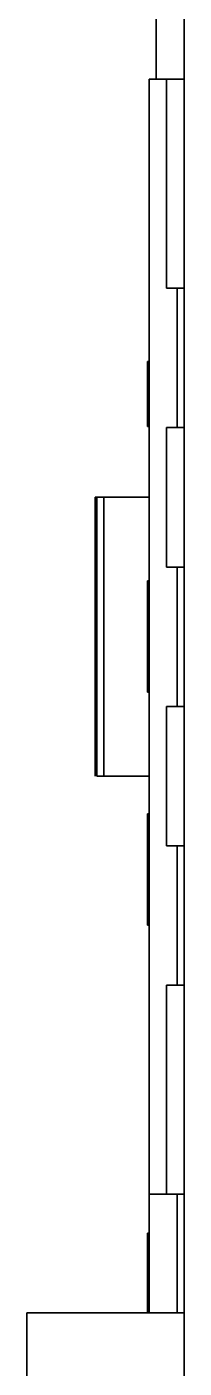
# Model space of a CAD drawing. Extents: x 146 to 1134, y 78 to 926.
# Drawn here: x 287.854 to 288.304, y 355.608 to 359.457 of the extents above; entities that cross this region are included whole.
import ezdxf

# ---------------------------------------------------------------- set-up
doc = ezdxf.new("R2010")
doc.units = 0

msp = doc.modelspace()

# ---------------------------------------------------------------- linework, layer by layer
at = {"color": 7, "lineweight": 35}
msp.add_line((288.3042, 350.7385), (288.3042, 377.7072), dxfattribs=at)
at = {"color": 7, "lineweight": 35, "ltscale": 0.011675}
for p, q in [((288.2242, 359.7742), (288.2242, 359.3072)), ((288.2242, 359.3072), (288.2242, 359.7742))]:
    msp.add_line(p, q, dxfattribs=at)
at = {"color": 7, "lineweight": 35, "ltscale": 0.08}
for p, q in [((288.2042, 356.1072), (288.2042, 359.3072)), ((288.2042, 359.3072), (288.2042, 356.1072))]:
    msp.add_line(p, q, dxfattribs=at)
at = {"color": 7, "lineweight": 35, "ltscale": 0.002}
for p, q in [((288.2842, 359.3072), (288.2042, 359.3072)), ((288.2842, 359.3072), (288.2042, 359.3072)), ((288.2042, 359.3072), (288.2842, 359.3072))]:
    msp.add_line(p, q, dxfattribs=at)
at = {"color": 7, "lineweight": 35, "ltscale": 0.020254}
msp.add_line((288.2042, 358.497), (288.2042, 359.3072), dxfattribs=at)
at = {"color": 7, "lineweight": 35, "ltscale": 0.015001}
for p, q in [((288.2542, 359.3072), (288.2542, 358.7072)), ((288.2542, 359.3072), (288.2542, 358.7072)), ((288.3042, 359.3072), (288.3042, 358.7072))]:
    msp.add_line(p, q, dxfattribs=at)
at = {"color": 7, "lineweight": 35, "ltscale": 0.000366211}
for p, q in [((288.2689, 359.3072), (288.2542, 359.3072)), ((288.2542, 358.7072), (288.2689, 358.7072)), ((288.2689, 358.3072), (288.2542, 358.3072)), ((288.2542, 357.9072), (288.2689, 357.9072)), ((288.2689, 357.5072), (288.2542, 357.5072)), ((288.2542, 357.1072), (288.2689, 357.1072)), ((288.2689, 356.7072), (288.2542, 356.7072)), ((288.2689, 356.1072), (288.2542, 356.1072))]:
    msp.add_line(p, q, dxfattribs=at)
at = {"color": 7, "lineweight": 35, "ltscale": 0.00125}
for p, q in [((288.2542, 359.3072), (288.3042, 359.3072)), ((288.3042, 359.3072), (288.2542, 359.3072)), ((288.3042, 359.3072), (288.2542, 359.3072)), ((288.2542, 359.3072), (288.3042, 359.3072)), ((288.2542, 358.7072), (288.3042, 358.7072)), ((288.3042, 358.3072), (288.2542, 358.3072)), ((288.2542, 357.9072), (288.3042, 357.9072)), ((288.3042, 357.5072), (288.2542, 357.5072)), ((288.2542, 357.1072), (288.3042, 357.1072)), ((288.3042, 356.7072), (288.2542, 356.7072)), ((288.2042, 356.1072), (288.2542, 356.1072)), ((288.2042, 356.1072), (288.2542, 356.1072)), ((288.2542, 356.1072), (288.3042, 356.1072)), ((288.3042, 355.7672), (288.2542, 355.7672))]:
    msp.add_line(p, q, dxfattribs=at)
at = {"color": 7, "lineweight": 35, "ltscale": 0.005}
for p, q in [((288.2542, 359.3072), (288.2542, 359.1072)), ((288.3042, 359.0072), (288.3042, 358.8072)), ((288.3042, 358.8072), (288.3042, 359.0072)), ((288.3042, 358.5072), (288.3042, 358.7072)), ((288.3042, 358.3072), (288.3042, 358.5072)), ((288.3042, 358.2072), (288.3042, 358.0072)), ((288.3042, 358.0072), (288.3042, 358.2072)), ((288.3042, 357.7072), (288.3042, 357.9072)), ((288.3042, 357.5072), (288.3042, 357.7072)), ((288.3042, 357.4072), (288.3042, 357.2072)), ((288.3042, 357.2072), (288.3042, 357.4072)), ((288.3042, 356.9072), (288.3042, 357.1072)), ((288.3042, 356.7072), (288.3042, 356.9072)), ((288.3042, 356.6072), (288.3042, 356.4072)), ((288.3042, 356.4072), (288.3042, 356.6072)), ((288.2542, 356.3072), (288.2542, 356.1072)), ((288.3042, 355.7672), (288.3042, 355.9672))]:
    msp.add_line(p, q, dxfattribs=at)
at = {"color": 7, "lineweight": 35, "ltscale": 0.000884247}
for p, q in [((288.3042, 359.3072), (288.2689, 359.3072)), ((288.2689, 358.7072), (288.3042, 358.7072)), ((288.3042, 358.3072), (288.2689, 358.3072)), ((288.2689, 357.9072), (288.3042, 357.9072)), ((288.3042, 357.5072), (288.2689, 357.5072)), ((288.2689, 357.1072), (288.3042, 357.1072)), ((288.3042, 356.7072), (288.2689, 356.7072)), ((288.3042, 356.1072), (288.2689, 356.1072))]:
    msp.add_line(p, q, dxfattribs=at)
at = {"color": 7, "lineweight": 35, "ltscale": 0.000500488}
for p, q in [((288.2842, 359.3072), (288.3042, 359.3072)), ((288.3042, 359.3072), (288.2842, 359.3072)), ((288.3042, 359.3072), (288.2842, 359.3072)), ((288.3042, 358.3072), (288.2842, 358.3072)), ((288.3042, 357.5072), (288.2842, 357.5072)), ((288.3042, 356.7072), (288.2842, 356.7072)), ((288.3042, 355.7672), (288.2842, 355.7672))]:
    msp.add_line(p, q, dxfattribs=at)
at = {"color": 7, "lineweight": 35, "ltscale": 0.0075}
for p, q in [((288.3042, 359.0072), (288.3042, 359.3072)), ((288.3042, 356.1072), (288.3042, 356.4072))]:
    msp.add_line(p, q, dxfattribs=at)
at = {"color": 7, "lineweight": 35, "ltscale": 0.010001}
for p, q in [((288.2542, 358.7072), (288.2542, 359.1072)), ((288.2542, 358.3072), (288.2542, 357.9072)), ((288.2542, 358.3072), (288.2542, 357.9072)), ((288.2542, 357.9072), (288.2542, 358.3072)), ((288.3042, 358.3072), (288.3042, 357.9072)), ((288.2842, 356.7072), (288.2842, 357.1072)), ((288.2842, 356.7072), (288.2842, 357.1072)), ((288.3042, 357.1072), (288.3042, 356.7072))]:
    msp.add_line(p, q, dxfattribs=at)
at = {"color": 7, "lineweight": 35, "ltscale": 0.002501}
for p, q in [((288.3042, 358.7072), (288.3042, 358.8072)), ((288.3042, 358.2072), (288.3042, 358.3072))]:
    msp.add_line(p, q, dxfattribs=at)
at = {"color": 7, "lineweight": 35, "ltscale": 0.009999}
for p, q in [((288.2842, 358.3072), (288.2842, 358.7072)), ((288.2842, 358.3072), (288.2842, 358.7072)), ((288.3042, 358.7072), (288.3042, 358.3072)), ((288.2542, 356.3072), (288.2542, 356.7072))]:
    msp.add_line(p, q, dxfattribs=at)
at = {"color": 7, "lineweight": 35, "ltscale": 0.000125122}
for p, q in [((288.2042, 358.497), (288.1992, 358.497)), ((288.1992, 358.497), (288.2042, 358.497)), ((288.1992, 358.497), (288.2042, 358.497)), ((288.2042, 358.3505), (288.1992, 358.3505)), ((288.1992, 358.3505), (288.2042, 358.3505)), ((288.2042, 358.31), (288.1992, 358.31)), ((288.1992, 358.31), (288.2042, 358.31)), ((288.2042, 358.31), (288.1992, 358.31)), ((288.1992, 357.8674), (288.2042, 357.8674)), ((288.2042, 357.8674), (288.1992, 357.8674)), ((288.2042, 357.8051), (288.1992, 357.8051)), ((288.2042, 357.7099), (288.1992, 357.7099)), ((288.2042, 357.7073), (288.1992, 357.7073)), ((288.1992, 357.7073), (288.2042, 357.7073)), ((288.2042, 357.7062), (288.1992, 357.7062)), ((288.2042, 357.6103), (288.1992, 357.6103)), ((288.2042, 357.5969), (288.1992, 357.5969)), ((288.1992, 357.5969), (288.2042, 357.5969)), ((288.2042, 357.5479), (288.1992, 357.5479)), ((288.1992, 357.5479), (288.2042, 357.5479)), ((288.2042, 357.1989), (288.1992, 357.1989)), ((288.1992, 357.1989), (288.2042, 357.1989)), ((288.1992, 357.1989), (288.2042, 357.1989)), ((288.2042, 357.1911), (288.1992, 357.1911)), ((288.1992, 357.1911), (288.2042, 357.1911)), ((288.2042, 357.1287), (288.1992, 357.1287)), ((288.2042, 357.1132), (288.1992, 357.1132)), ((288.2042, 357.0759), (288.1992, 357.0759)), ((288.2042, 357.0336), (288.1992, 357.0336)), ((288.2042, 357.0313), (288.1992, 357.0313)), ((288.1992, 357.0313), (288.2042, 357.0313)), ((288.2042, 356.9417), (288.1992, 356.9417)), ((288.2042, 356.8794), (288.1992, 356.8794)), ((288.1992, 356.8794), (288.2042, 356.8794)), ((288.2042, 356.8794), (288.1992, 356.8794)), ((288.2042, 356.8794), (288.1992, 356.8794)), ((288.2042, 355.996), (288.1992, 355.996)), ((288.1992, 355.996), (288.2042, 355.996)), ((288.1992, 355.996), (288.2042, 355.996)), ((288.2042, 355.9882), (288.1992, 355.9882)), ((288.1992, 355.9882), (288.2042, 355.9882)), ((288.2042, 355.9259), (288.1992, 355.9259)), ((288.2042, 355.9103), (288.1992, 355.9103)), ((288.2042, 355.873), (288.1992, 355.873)), ((288.2042, 355.8308), (288.1992, 355.8308)), ((288.2042, 355.8285), (288.1992, 355.8285)), ((288.1992, 355.8285), (288.2042, 355.8285))]:
    msp.add_line(p, q, dxfattribs=at)
at = {"color": 7, "lineweight": 35, "ltscale": 0.003664}
for p, q in [((288.1992, 358.497), (288.1992, 358.3505)), ((288.2042, 358.3505), (288.2042, 358.497))]:
    msp.add_line(p, q, dxfattribs=at)
at = {"color": 7, "lineweight": 35, "ltscale": 0.003117}
msp.add_line((288.1992, 358.3724), (288.1992, 358.497), dxfattribs=at)
at = {"color": 7, "lineweight": 35, "ltscale": 0.000696564}
msp.add_line((288.1992, 358.4692), (288.1992, 358.497), dxfattribs=at)
at = {"color": 7, "lineweight": 35, "ltscale": 0.001804}
msp.add_line((288.1992, 358.397), (288.1992, 358.4692), dxfattribs=at)
at = {"color": 7, "lineweight": 35, "ltscale": 0.000935364}
msp.add_line((288.1992, 358.3596), (288.1992, 358.397), dxfattribs=at)
at = {"color": 7, "lineweight": 35, "ltscale": 0.001559}
for p, q in [((288.1992, 358.31), (288.1992, 358.3724)), ((288.1992, 357.1287), (288.1992, 357.1911)), ((288.1992, 355.9259), (288.1992, 355.9882))]:
    msp.add_line(p, q, dxfattribs=at)
at = {"color": 7, "lineweight": 35, "ltscale": 0.000228882}
msp.add_line((288.1992, 358.3505), (288.1992, 358.3596), dxfattribs=at)
at = {"color": 7, "lineweight": 35, "ltscale": 0.001011}
for p, q in [((288.1992, 358.3505), (288.1992, 358.31)), ((288.1992, 358.31), (288.1992, 358.3505)), ((288.2042, 358.31), (288.2042, 358.3505))]:
    msp.add_line(p, q, dxfattribs=at)
at = {"color": 7, "lineweight": 35, "ltscale": 0.011065}
msp.add_line((288.2042, 357.8674), (288.2042, 358.31), dxfattribs=at)
at = {"color": 7, "lineweight": 35, "ltscale": 0.000749969}
for p, q in [((288.2542, 358.3072), (288.2842, 358.3072)), ((288.0792, 358.1072), (288.0492, 358.1072)), ((288.0492, 358.1072), (288.0792, 358.1072)), ((288.2542, 357.5072), (288.2842, 357.5072)), ((288.2542, 356.7072), (288.2842, 356.7072)), ((288.2542, 355.7672), (288.2842, 355.7672))]:
    msp.add_line(p, q, dxfattribs=at)
at = {"color": 7, "lineweight": 35, "ltscale": 0.02}
for p, q in [((288.0492, 358.1072), (288.0492, 357.3072)), ((288.0492, 357.3072), (288.0492, 358.1072)), ((288.0542, 358.1072), (288.0542, 357.3072)), ((288.0542, 358.1072), (288.0542, 357.3072)), ((288.0742, 357.3072), (288.0742, 358.1072)), ((288.0742, 358.1072), (288.0742, 357.3072))]:
    msp.add_line(p, q, dxfattribs=at)
at = {"color": 7, "lineweight": 35, "ltscale": 0.000499725}
for p, q in [((288.0542, 358.1072), (288.0742, 358.1072)), ((288.0742, 358.1072), (288.0542, 358.1072)), ((288.0542, 358.1072), (288.0742, 358.1072)), ((288.0542, 357.3072), (288.0742, 357.3072)), ((288.0542, 357.3072), (288.0742, 357.3072))]:
    msp.add_line(p, q, dxfattribs=at)
at = {"color": 7, "lineweight": 35, "ltscale": 0.000624847}
for p, q in [((288.0542, 358.1072), (288.0792, 358.1072)), ((288.0792, 358.1072), (288.0542, 358.1072))]:
    msp.add_line(p, q, dxfattribs=at)
at = {"color": 7, "lineweight": 35, "ltscale": 0.0025}
for p, q in [((288.0542, 358.1072), (288.0542, 358.0072)), ((288.3042, 357.9072), (288.3042, 358.0072)), ((288.3042, 357.4072), (288.3042, 357.5072))]:
    msp.add_line(p, q, dxfattribs=at)
at = {"color": 7, "lineweight": 35, "ltscale": 0.00325}
for p, q in [((288.2042, 358.1072), (288.0742, 358.1072)), ((288.0742, 358.1072), (288.2042, 358.1072)), ((288.0742, 358.1072), (288.2042, 358.1072)), ((288.2042, 357.3072), (288.0742, 357.3072)), ((288.0742, 357.3072), (288.2042, 357.3072))]:
    msp.add_line(p, q, dxfattribs=at)
at = {"color": 7, "lineweight": 35, "ltscale": 0.003125}
for p, q in [((288.2042, 358.1072), (288.0792, 358.1072)), ((288.2042, 358.1072), (288.0792, 358.1072)), ((288.2042, 358.1072), (288.0792, 358.1072)), ((288.0792, 358.1072), (288.2042, 358.1072)), ((288.2042, 358.1072), (288.0792, 358.1072))]:
    msp.add_line(p, q, dxfattribs=at)
at = {"color": 7, "lineweight": 35, "ltscale": 0.015}
msp.add_line((288.0542, 358.0072), (288.0542, 357.4072), dxfattribs=at)
at = {"color": 7, "lineweight": 35, "ltscale": 0.01}
for p, q in [((288.2842, 357.5072), (288.2842, 357.9072)), ((288.2842, 357.5072), (288.2842, 357.9072)), ((288.3042, 357.9072), (288.3042, 357.5072)), ((288.2542, 357.5072), (288.2542, 357.1072)), ((288.2542, 357.5072), (288.2542, 357.1072)), ((288.2542, 357.1072), (288.2542, 357.5072)), ((288.3042, 357.5072), (288.3042, 357.1072))]:
    msp.add_line(p, q, dxfattribs=at)
at = {"color": 7, "lineweight": 35, "ltscale": 2.59399e-05}
msp.add_line((288.1992, 357.8664), (288.1992, 357.8674), dxfattribs=at)
at = {"color": 7, "lineweight": 35, "ltscale": 0.003984}
msp.add_line((288.1992, 357.7081), (288.1992, 357.8674), dxfattribs=at)
at = {"color": 7, "lineweight": 35, "ltscale": 0.004002}
for p, q in [((288.1992, 357.8674), (288.1992, 357.7073)), ((288.2042, 357.7073), (288.2042, 357.8674))]:
    msp.add_line(p, q, dxfattribs=at)
at = {"color": 7, "lineweight": 35, "ltscale": 0.000100708}
msp.add_line((288.1992, 357.8624), (288.1992, 357.8664), dxfattribs=at)
at = {"color": 7, "lineweight": 35, "ltscale": 0.003268}
msp.add_line((288.1992, 357.7316), (288.1992, 357.8624), dxfattribs=at)
at = {"color": 7, "lineweight": 35, "ltscale": 0.00238}
msp.add_line((288.1992, 357.7099), (288.1992, 357.8051), dxfattribs=at)
at = {"color": 7, "lineweight": 35, "ltscale": 0.002471}
msp.add_line((288.1992, 357.8051), (288.1992, 357.7062), dxfattribs=at)
at = {"color": 7, "lineweight": 35, "ltscale": 0.0006073}
msp.add_line((288.1992, 357.7073), (288.1992, 357.7316), dxfattribs=at)
at = {"color": 7, "lineweight": 35, "ltscale": 0.00249}
msp.add_line((288.1992, 357.6103), (288.1992, 357.7099), dxfattribs=at)
at = {"color": 7, "lineweight": 35, "ltscale": 0.004003}
msp.add_line((288.1992, 357.5479), (288.1992, 357.7081), dxfattribs=at)
at = {"color": 7, "lineweight": 35, "ltscale": 0.000827026}
msp.add_line((288.1992, 357.6743), (288.1992, 357.7073), dxfattribs=at)
at = {"color": 7, "lineweight": 35, "ltscale": 0.002761}
for p, q in [((288.1992, 357.7073), (288.1992, 357.5969)), ((288.2042, 357.5969), (288.2042, 357.7073))]:
    msp.add_line(p, q, dxfattribs=at)
at = {"color": 7, "lineweight": 35, "ltscale": 0.002399}
msp.add_line((288.1992, 357.7062), (288.1992, 357.6103), dxfattribs=at)
at = {"color": 7, "lineweight": 35, "ltscale": 0.001421}
msp.add_line((288.1992, 357.6174), (288.1992, 357.6743), dxfattribs=at)
at = {"color": 7, "lineweight": 35, "ltscale": 0.000513458}
msp.add_line((288.1992, 357.5969), (288.1992, 357.6174), dxfattribs=at)
at = {"color": 7, "lineweight": 35, "ltscale": 0.000372314}
msp.add_line((288.1992, 357.582), (288.1992, 357.5969), dxfattribs=at)
at = {"color": 7, "lineweight": 35, "ltscale": 0.001224}
for p, q in [((288.1992, 357.5969), (288.1992, 357.5479)), ((288.2042, 357.5479), (288.2042, 357.5969))]:
    msp.add_line(p, q, dxfattribs=at)
at = {"color": 7, "lineweight": 35, "ltscale": 0.000276184}
msp.add_line((288.1992, 357.571), (288.1992, 357.582), dxfattribs=at)
at = {"color": 7, "lineweight": 35, "ltscale": 0.000530243}
msp.add_line((288.1992, 357.5497), (288.1992, 357.571), dxfattribs=at)
at = {"color": 7, "lineweight": 35, "ltscale": 4.50134e-05}
msp.add_line((288.1992, 357.5479), (288.1992, 357.5497), dxfattribs=at)
at = {"color": 7, "lineweight": 35, "ltscale": 0.008727}
msp.add_line((288.2042, 357.1989), (288.2042, 357.5479), dxfattribs=at)
at = {"color": 7, "lineweight": 35, "ltscale": 0.002499}
for p, q in [((288.0542, 357.4072), (288.0542, 357.3072)), ((288.3042, 357.1072), (288.3042, 357.2072)), ((288.3042, 356.6072), (288.3042, 356.7072))]:
    msp.add_line(p, q, dxfattribs=at)
at = {"color": 7, "lineweight": 35, "ltscale": 0.003074}
for p, q in [((288.1992, 357.1989), (288.1992, 357.0759)), ((288.1992, 355.996), (288.1992, 355.873))]:
    msp.add_line(p, q, dxfattribs=at)
at = {"color": 7, "lineweight": 35, "ltscale": 0.007986}
msp.add_line((288.1992, 356.8794), (288.1992, 357.1989), dxfattribs=at)
at = {"color": 7, "lineweight": 35, "ltscale": 0.000171661}
for p, q in [((288.1992, 357.1913), (288.1992, 357.1981)), ((288.1992, 355.9884), (288.1992, 355.9953))]:
    msp.add_line(p, q, dxfattribs=at)
at = {"color": 7, "lineweight": 35, "ltscale": 0.003994}
for p, q in [((288.1992, 357.1911), (288.1992, 357.0313)), ((288.2042, 357.0313), (288.2042, 357.1911)), ((288.1992, 355.9882), (288.1992, 355.8285)), ((288.2042, 355.8285), (288.2042, 355.9882))]:
    msp.add_line(p, q, dxfattribs=at)
at = {"color": 7, "lineweight": 35, "ltscale": 9.76563e-05}
for p, q in [((288.1992, 357.1872), (288.1992, 357.1911)), ((288.1992, 355.9843), (288.1992, 355.9882))]:
    msp.add_line(p, q, dxfattribs=at)
at = {"color": 7, "lineweight": 35, "ltscale": 0.000190735}
for p, q in [((288.1992, 357.1795), (288.1992, 357.1872)), ((288.1992, 355.9767), (288.1992, 355.9843))]:
    msp.add_line(p, q, dxfattribs=at)
at = {"color": 7, "lineweight": 35, "ltscale": 0.002873}
for p, q in [((288.1992, 357.0646), (288.1992, 357.1795)), ((288.1992, 355.8618), (288.1992, 355.9767))]:
    msp.add_line(p, q, dxfattribs=at)
at = {"color": 7, "lineweight": 35, "ltscale": 0.00019989}
msp.add_line((288.2042, 357.1909), (288.2042, 357.1989), dxfattribs=at)
at = {"color": 7, "lineweight": 35, "ltscale": 0.002377}
for p, q in [((288.1992, 357.0336), (288.1992, 357.1287)), ((288.1992, 355.8308), (288.1992, 355.9259))]:
    msp.add_line(p, q, dxfattribs=at)
at = {"color": 7, "lineweight": 35, "ltscale": 0.005844}
msp.add_line((288.1992, 357.1132), (288.1992, 356.8794), dxfattribs=at)
at = {"color": 7, "lineweight": 35, "ltscale": 0.002316}
for p, q in [((288.1992, 357.0205), (288.1992, 357.1132)), ((288.1992, 355.8176), (288.1992, 355.9103))]:
    msp.add_line(p, q, dxfattribs=at)
at = {"color": 7, "lineweight": 35, "ltscale": 0.003355}
msp.add_line((288.1992, 357.0759), (288.1992, 356.9417), dxfattribs=at)
at = {"color": 7, "lineweight": 35, "ltscale": 0.000832367}
for p, q in [((288.1992, 357.0313), (288.1992, 357.0646)), ((288.1992, 355.8285), (288.1992, 355.8618))]:
    msp.add_line(p, q, dxfattribs=at)
at = {"color": 7, "lineweight": 35, "ltscale": 0.002298}
msp.add_line((288.1992, 356.9417), (288.1992, 357.0336), dxfattribs=at)
at = {"color": 7, "lineweight": 35, "ltscale": 0.003798}
for p, q in [((288.1992, 357.0313), (288.1992, 356.8794)), ((288.2042, 356.8794), (288.2042, 357.0313))]:
    msp.add_line(p, q, dxfattribs=at)
at = {"color": 7, "lineweight": 35, "ltscale": 0.000791931}
msp.add_line((288.1992, 356.9996), (288.1992, 357.0313), dxfattribs=at)
at = {"color": 7, "lineweight": 35, "ltscale": 0.003528}
msp.add_line((288.1992, 356.8794), (288.1992, 357.0205), dxfattribs=at)
at = {"color": 7, "lineweight": 35, "ltscale": 0.002013}
msp.add_line((288.1992, 356.9191), (288.1992, 356.9996), dxfattribs=at)
at = {"color": 7, "lineweight": 35, "ltscale": 0.000992584}
msp.add_line((288.1992, 356.8794), (288.1992, 356.9191), dxfattribs=at)
at = {"color": 7, "lineweight": 35, "ltscale": 0.019305}
msp.add_line((288.2042, 356.1072), (288.2042, 356.8794), dxfattribs=at)
at = {"color": 7, "lineweight": 35, "ltscale": 0.025001}
msp.add_line((288.2042, 356.7672), (288.2042, 355.7672), dxfattribs=at)
at = {"color": 7, "lineweight": 35, "ltscale": 0.019279}
msp.add_line((288.2042, 355.996), (288.2042, 356.7672), dxfattribs=at)
at = {"color": 7, "lineweight": 35, "ltscale": 0.014999}
for p, q in [((288.2542, 356.7072), (288.2542, 356.1072)), ((288.2542, 356.7072), (288.2542, 356.1072)), ((288.3042, 356.7072), (288.3042, 356.1072))]:
    msp.add_line(p, q, dxfattribs=at)
at = {"color": 7, "lineweight": 35, "ltscale": 0.008501}
msp.add_line((288.2042, 355.7672), (288.2042, 356.1072), dxfattribs=at)
at = {"color": 7, "lineweight": 35, "ltscale": 0.0085}
for p, q in [((288.2842, 355.7672), (288.2842, 356.1072)), ((288.2842, 355.7672), (288.2842, 356.1072)), ((288.3042, 356.1072), (288.3042, 355.7672))]:
    msp.add_line(p, q, dxfattribs=at)
at = {"color": 7, "lineweight": 35, "ltscale": 0.003503}
msp.add_line((288.3042, 355.9672), (288.3042, 356.1073), dxfattribs=at)
at = {"color": 7, "lineweight": 35, "ltscale": 0.005721}
msp.add_line((288.1992, 355.7672), (288.1992, 355.996), dxfattribs=at)
at = {"color": 7, "lineweight": 35, "ltscale": 0.000200653}
msp.add_line((288.2042, 355.988), (288.2042, 355.996), dxfattribs=at)
at = {"color": 7, "lineweight": 35, "ltscale": 0.003578}
msp.add_line((288.1992, 355.9103), (288.1992, 355.7672), dxfattribs=at)
at = {"color": 7, "lineweight": 35, "ltscale": 0.00269}
msp.add_line((288.1992, 355.873), (288.1992, 355.7654), dxfattribs=at)
at = {"color": 7, "lineweight": 35, "ltscale": 0.001598}
msp.add_line((288.1992, 355.7669), (288.1992, 355.8308), dxfattribs=at)
at = {"color": 7, "lineweight": 35, "ltscale": 0.001534}
for p, q in [((288.1992, 355.8285), (288.1992, 355.7671)), ((288.2042, 355.7671), (288.2042, 355.8285))]:
    msp.add_line(p, q, dxfattribs=at)
at = {"color": 7, "lineweight": 35, "ltscale": 0.000792694}
msp.add_line((288.1992, 355.7968), (288.1992, 355.8285), dxfattribs=at)
at = {"color": 7, "lineweight": 35, "ltscale": 0.001261}
msp.add_line((288.1992, 355.7672), (288.1992, 355.8176), dxfattribs=at)
at = {"color": 7, "lineweight": 35, "ltscale": 0.000746155}
msp.add_line((288.1992, 355.7669), (288.1992, 355.7968), dxfattribs=at)
at = {"color": 7, "lineweight": 35, "ltscale": 0.03}
for p, q in [((287.8542, 354.5672), (287.8542, 355.7672)), ((287.8542, 355.7672), (287.8542, 354.5672))]:
    msp.add_line(p, q, dxfattribs=at)
at = {"color": 7, "lineweight": 35, "ltscale": 0.011251}
for p, q in [((287.8542, 355.7672), (288.3043, 355.7672)), ((288.3043, 355.7672), (287.8542, 355.7672)), ((287.8542, 355.7672), (288.3043, 355.7672))]:
    msp.add_line(p, q, dxfattribs=at)
at = {"color": 7, "lineweight": 35, "ltscale": 0.006351}
msp.add_line((287.8542, 355.7672), (287.8542, 355.5132), dxfattribs=at)

doc.saveas('drawing.dxf')
